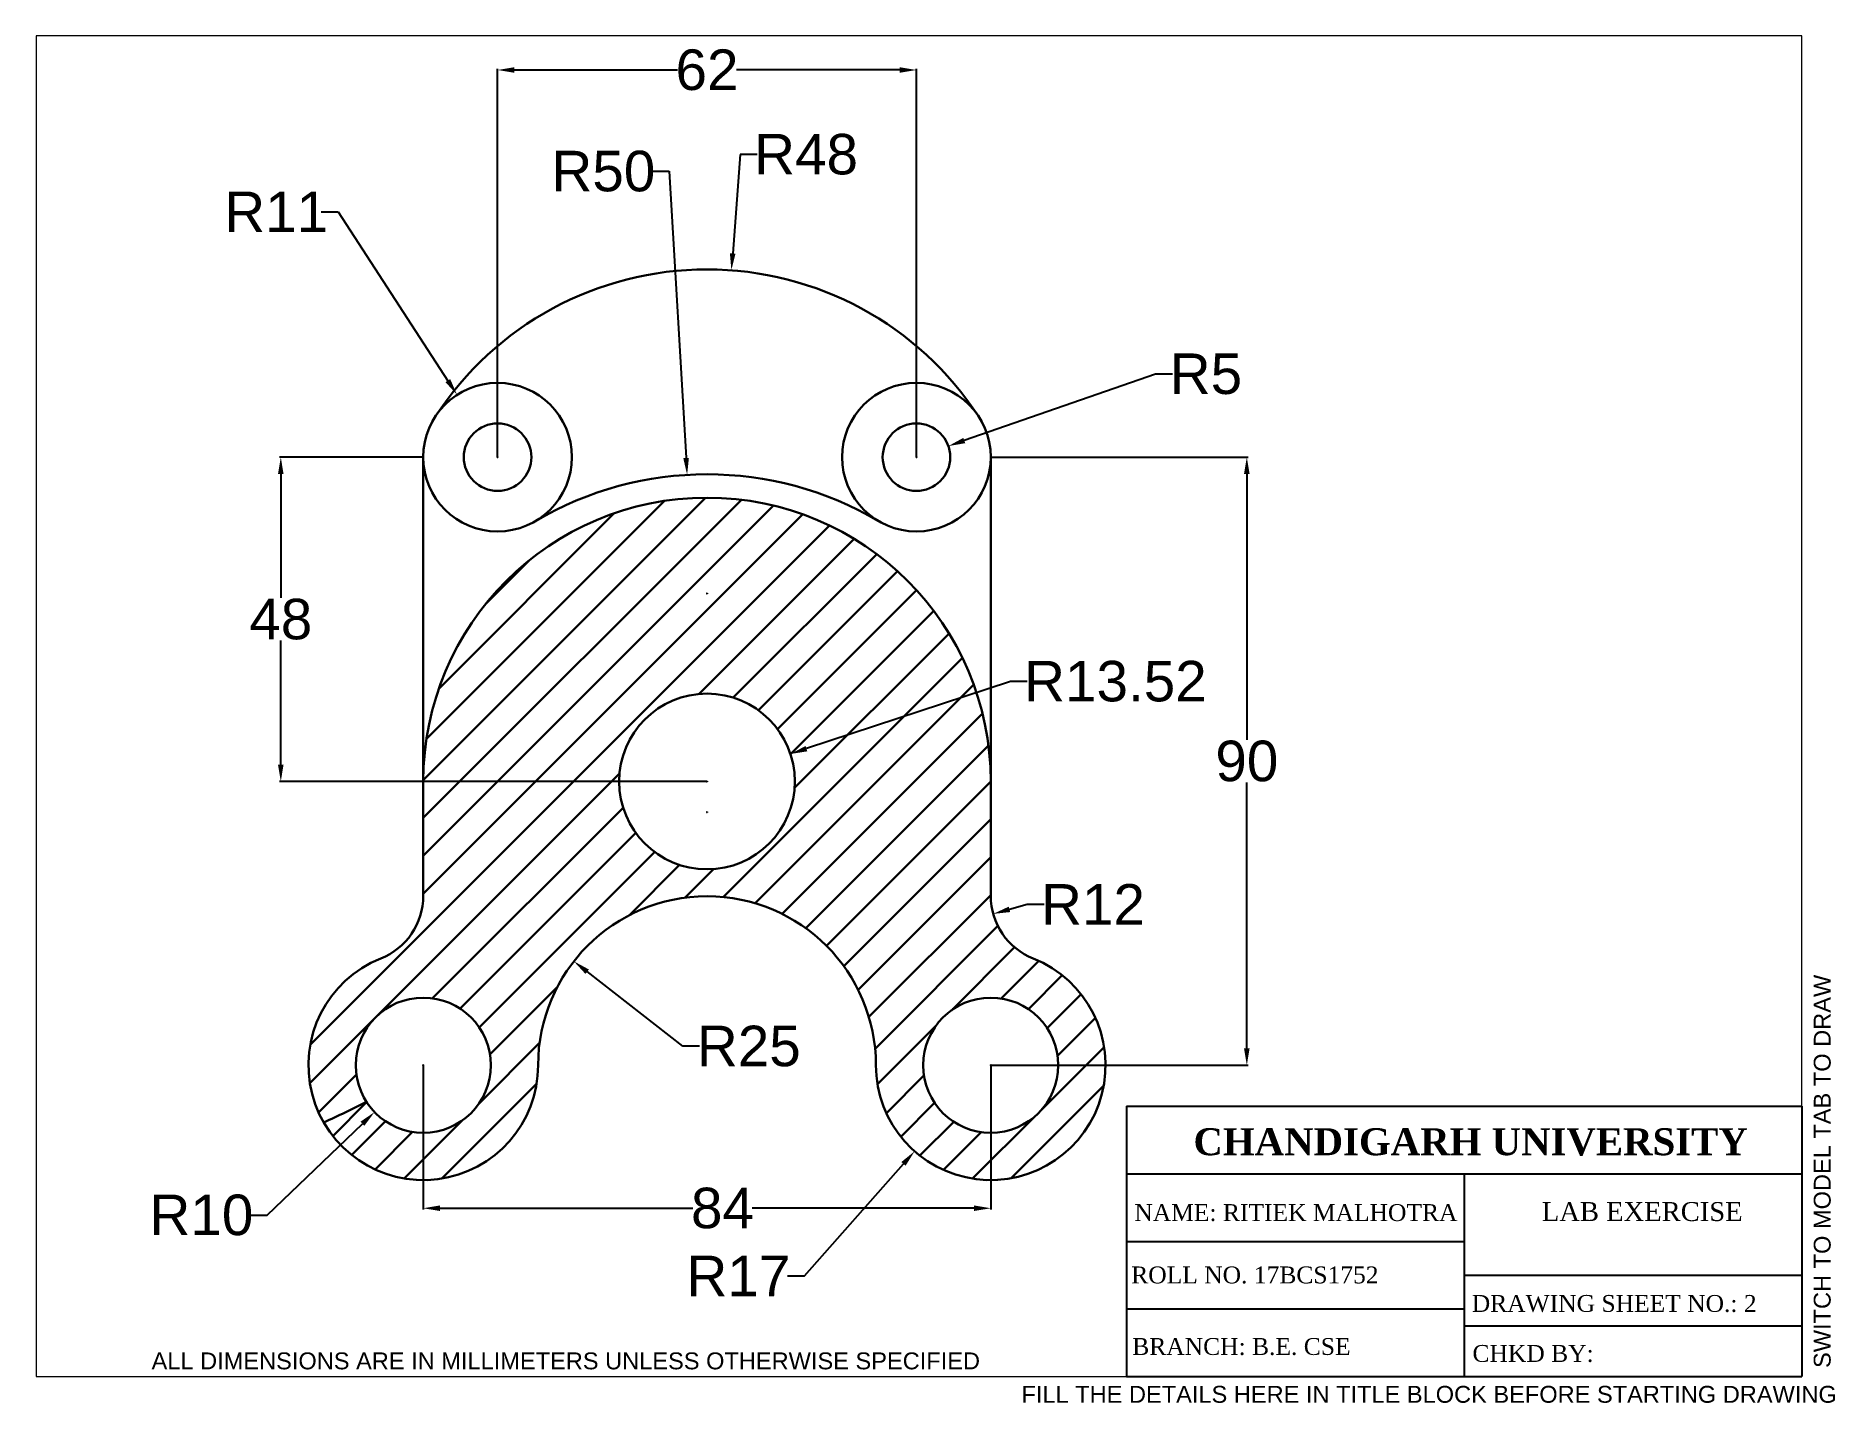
# Paper-space layout 'Layout1' of a CAD drawing. Header units: millimetres. Extents: x 0 to 266, y -4 to 198.
import ezdxf

# ---------------------------------------------------------------- set-up
doc = ezdxf.new("R2010")
doc.units = ezdxf.units.MM
doc.linetypes.add('ACAD_ISO08W100', pattern=[36, 24, -3, 6, -3])
doc.layers.add('Comments', color=10, linetype='Continuous', lineweight=13, plot=False)
doc.layers.add('thick continuous', color=7, linetype='Continuous', lineweight=30)
doc.styles.get("Standard").update_dxf_attribs({"font": 'arial.ttf'})
doc.dimstyles.get("Standard").update_dxf_attribs({"dimtxt": 6, "dimasz": 2.5, "dimexe": 0.18, "dimexo": 0.0625, "dimgap": 0.09, "dimtad": 0, "dimtih": 1, "dimtoh": 1, "dimdec": 1, "dimzin": 0, "dimdsep": 46, "dimtxsty": 'Standard', "dimcen": 0.09, "dimadec": 0, "dimazin": 0, "dimtfac": 1, "dimtdec": 1, "dimtofl": 0, "dimtmove": 0, "dimatfit": 3, "dimfxl": 1, "dimtolj": 1, "dimtzin": 0, "dimarcsym": 0})

# ---------------------------------------------------------------- blocks, each defined once
blk = doc.blocks.new('*D0')
at = {"layer": 'Defpoints', "color": 0, "transparency": 16777216}
for p in [(130.33, 193.38), (68.33, 136.07), (130.33, 136.07)]:
    blk.add_point(p, dxfattribs=at)
at = {"layer": 'thick continuous', "color": 0, "lineweight": -2, "transparency": 16777216}
for p, q in [((68.33, 136.14), (68.33, 193.56)), ((70.83, 193.38), (94.96, 193.38)), ((127.83, 193.38), (103.7, 193.38)), ((130.33, 136.14), (130.33, 193.56))]:
    blk.add_line(p, q, dxfattribs=at)
at = {"layer": 'thick continuous', "color": 0, "transparency": 16777216}
for points in [[(70.83, 193.79), (70.83, 192.96), (68.33, 193.38)], [(127.83, 192.96), (127.83, 193.79), (130.33, 193.38)]]:
    blk.add_solid(points, dxfattribs=at)
at = {"layer": 'thick continuous', "color": 0, "transparency": 16777216, "insert": (99.33, 193.38), "char_height": 6, "attachment_point": 5}
blk.add_mtext('\\A1;62', dxfattribs=at)
blk = doc.blocks.new('*D1')
at = {"layer": 'Defpoints', "color": 0, "transparency": 16777216}
for p in [(130.33, 136.07), (135.05, 137.71)]:
    blk.add_point(p, dxfattribs=at)
at = {"layer": 'thick continuous', "color": 0, "lineweight": -2, "transparency": 16777216}
for p, q in [((165.74, 148.38), (137.41, 138.54)), ((168.24, 148.38), (165.74, 148.38))]:
    blk.add_line(p, q, dxfattribs=at)
at = {"layer": 'thick continuous', "color": 0, "transparency": 16777216}
for p, q in [((130.28, 136.07), (130.37, 136.07)), ((130.33, 136.03), (130.33, 136.12))]:
    blk.add_line(p, q, dxfattribs=at)
blk.add_solid([(137.28, 138.93), (137.55, 138.14), (135.05, 137.71)], dxfattribs=at)
at = {"layer": 'thick continuous', "color": 0, "transparency": 16777216, "insert": (173.19, 148.38), "char_height": 6, "attachment_point": 5}
blk.add_mtext('\\A1;R5', dxfattribs=at)
blk = doc.blocks.new('*D2')
at = {"layer": 'Defpoints', "color": 0, "transparency": 16777216}
for p in [(62.33, 145.3), (68.33, 136.07)]:
    blk.add_point(p, dxfattribs=at)
at = {"layer": 'thick continuous', "color": 0, "lineweight": -2, "transparency": 16777216}
for p, q in [((42.24, 172.38), (44.74, 172.38)), ((44.74, 172.38), (60.97, 147.39))]:
    blk.add_line(p, q, dxfattribs=at)
at = {"layer": 'thick continuous', "color": 0, "transparency": 16777216}
for p, q in [((68.28, 136.07), (68.37, 136.07)), ((68.33, 136.03), (68.33, 136.12))]:
    blk.add_line(p, q, dxfattribs=at)
blk.add_solid([(60.62, 147.17), (61.32, 147.62), (62.33, 145.3)], dxfattribs=at)
at = {"layer": 'thick continuous', "color": 0, "transparency": 16777216, "insert": (35.56, 172.38), "char_height": 6, "attachment_point": 5}
blk.add_mtext('\\A1;R11', dxfattribs=at)
blk = doc.blocks.new('*D3')
at = {"layer": 'Defpoints', "color": 0, "transparency": 16777216}
for p in [(57.33, 46.07), (50.12, 39.14)]:
    blk.add_point(p, dxfattribs=at)
at = {"layer": 'thick continuous', "color": 0, "transparency": 16777216}
for p, q in [((57.28, 46.07), (57.37, 46.07)), ((57.33, 46.03), (57.33, 46.12))]:
    blk.add_line(p, q, dxfattribs=at)
at = {"layer": 'thick continuous', "color": 0, "lineweight": -2, "transparency": 16777216}
for p, q in [((34.24, 23.88), (48.32, 37.41)), ((31.74, 23.88), (34.24, 23.88))]:
    blk.add_line(p, q, dxfattribs=at)
at = {"layer": 'thick continuous', "color": 0, "transparency": 16777216}
blk.add_solid([(48.61, 37.11), (48.03, 37.71), (50.12, 39.14)], dxfattribs=at)
at = {"layer": 'thick continuous', "color": 0, "transparency": 16777216, "insert": (24.49, 23.88), "char_height": 6, "attachment_point": 5}
blk.add_mtext('\\A1;R10', dxfattribs=at)
blk = doc.blocks.new('*D4')
at = {"layer": 'Defpoints', "color": 0, "transparency": 16777216}
for p in [(141.33, 46.07), (130.07, 33.34)]:
    blk.add_point(p, dxfattribs=at)
at = {"layer": 'thick continuous', "color": 0, "transparency": 16777216}
for p, q in [((141.28, 46.07), (141.37, 46.07)), ((141.33, 46.03), (141.33, 46.12))]:
    blk.add_line(p, q, dxfattribs=at)
at = {"layer": 'thick continuous', "color": 0, "lineweight": -2, "transparency": 16777216}
for p, q in [((113.74, 14.88), (128.41, 31.47)), ((111.24, 14.88), (113.74, 14.88))]:
    blk.add_line(p, q, dxfattribs=at)
at = {"layer": 'thick continuous', "color": 0, "transparency": 16777216}
blk.add_solid([(128.72, 31.19), (128.1, 31.74), (130.07, 33.34)], dxfattribs=at)
at = {"layer": 'thick continuous', "color": 0, "transparency": 16777216, "insert": (103.98, 14.88), "char_height": 6, "attachment_point": 5}
blk.add_mtext('\\A1;R17', dxfattribs=at)
blk = doc.blocks.new('*D5')
at = {"layer": 'Defpoints', "color": 0, "transparency": 16777216}
for p in [(79.62, 61.45), (99.33, 46.07)]:
    blk.add_point(p, dxfattribs=at)
at = {"layer": 'thick continuous', "color": 0, "lineweight": -2, "transparency": 16777216}
for p, q in [((95.74, 48.88), (81.59, 59.92)), ((98.24, 48.88), (95.74, 48.88))]:
    blk.add_line(p, q, dxfattribs=at)
at = {"layer": 'thick continuous', "color": 0, "transparency": 16777216}
blk.add_solid([(81.85, 60.24), (81.33, 59.59), (79.62, 61.45)], dxfattribs=at)
at = {"layer": 'thick continuous', "color": 0, "transparency": 16777216, "insert": (105.52, 48.88), "char_height": 6, "attachment_point": 5}
blk.add_mtext('\\A1;R25', dxfattribs=at)
blk = doc.blocks.new('*D6')
at = {"layer": 'Defpoints', "color": 0, "transparency": 16777216}
for p in [(151.33, 71.15), (141.69, 68.47)]:
    blk.add_point(p, dxfattribs=at)
at = {"layer": 'thick continuous', "color": 0, "lineweight": -2, "transparency": 16777216}
for p, q in [((146.74, 69.88), (144.1, 69.14)), ((149.24, 69.88), (146.74, 69.88))]:
    blk.add_line(p, q, dxfattribs=at)
at = {"layer": 'thick continuous', "color": 0, "transparency": 16777216}
blk.add_solid([(143.99, 69.54), (144.21, 68.74), (141.69, 68.47)], dxfattribs=at)
at = {"layer": 'thick continuous', "color": 0, "transparency": 16777216, "insert": (156.47, 69.88), "char_height": 6, "attachment_point": 5}
blk.add_mtext('\\A1;R12', dxfattribs=at)
blk = doc.blocks.new('*D7')
at = {"layer": 'Defpoints', "color": 0, "transparency": 16777216}
for p in [(141.33, 136.07), (141.28, 46.07), (179.24, 46.07)]:
    blk.add_point(p, dxfattribs=at)
at = {"layer": 'thick continuous', "color": 0, "lineweight": -2, "transparency": 16777216}
for p, q in [((141.39, 136.07), (179.42, 136.07)), ((179.24, 133.57), (179.24, 94.23)), ((179.24, 48.57), (179.24, 87.92)), ((141.35, 46.07), (179.42, 46.07))]:
    blk.add_line(p, q, dxfattribs=at)
at = {"layer": 'thick continuous', "color": 0, "transparency": 16777216}
for points in [[(179.65, 133.57), (178.82, 133.57), (179.24, 136.07)], [(178.82, 48.57), (179.65, 48.57), (179.24, 46.07)]]:
    blk.add_solid(points, dxfattribs=at)
at = {"layer": 'thick continuous', "color": 0, "transparency": 16777216, "insert": (179.24, 91.07), "char_height": 6, "attachment_point": 5}
blk.add_mtext('\\A1;90', dxfattribs=at)
blk = doc.blocks.new('*D8')
at = {"layer": 'Defpoints', "color": 0, "transparency": 16777216}
for p in [(57.33, 46.03), (141.33, 46.12), (141.33, 24.9)]:
    blk.add_point(p, dxfattribs=at)
at = {"layer": 'thick continuous', "color": 0, "lineweight": -2, "transparency": 16777216}
for p, q in [((57.33, 45.97), (57.33, 24.72)), ((141.33, 46.06), (141.33, 24.72)), ((59.83, 24.9), (97.24, 24.9)), ((138.83, 24.9), (106, 24.9))]:
    blk.add_line(p, q, dxfattribs=at)
at = {"layer": 'thick continuous', "color": 0, "transparency": 16777216}
for points in [[(59.83, 25.32), (59.83, 24.49), (57.33, 24.9)], [(138.83, 24.49), (138.83, 25.32), (141.33, 24.9)]]:
    blk.add_solid(points, dxfattribs=at)
at = {"layer": 'thick continuous', "color": 0, "transparency": 16777216, "insert": (101.62, 24.9), "char_height": 6, "attachment_point": 5}
blk.add_mtext('\\A1;84', dxfattribs=at)
blk = doc.blocks.new('*D9')
at = {"layer": 'Defpoints', "color": 0, "transparency": 16777216}
for p in [(102.94, 163.74), (99.33, 115.87)]:
    blk.add_point(p, dxfattribs=at)
at = {"layer": 'thick continuous', "color": 0, "lineweight": -2, "transparency": 16777216}
for p, q in [((104.24, 180.88), (103.13, 166.23)), ((106.74, 180.88), (104.24, 180.88))]:
    blk.add_line(p, q, dxfattribs=at)
at = {"layer": 'thick continuous', "color": 0, "transparency": 16777216}
for p, q in [((99.28, 115.87), (99.37, 115.87)), ((99.33, 115.83), (99.33, 115.92))]:
    blk.add_line(p, q, dxfattribs=at)
blk.add_solid([(102.72, 166.26), (103.55, 166.2), (102.94, 163.74)], dxfattribs=at)
at = {"layer": 'thick continuous', "color": 0, "transparency": 16777216, "insert": (114, 180.88), "char_height": 6, "attachment_point": 5}
blk.add_mtext('\\A1;R48', dxfattribs=at)
blk = doc.blocks.new('*D10')
at = {"layer": 'Defpoints', "color": 0, "transparency": 16777216}
for p in [(96.39, 133.45), (99.33, 83.54)]:
    blk.add_point(p, dxfattribs=at)
at = {"layer": 'thick continuous', "color": 0, "lineweight": -2, "transparency": 16777216}
for p, q in [((91.24, 178.38), (93.74, 178.38)), ((93.74, 178.38), (96.24, 135.95))]:
    blk.add_line(p, q, dxfattribs=at)
at = {"layer": 'thick continuous', "color": 0, "transparency": 16777216}
for p, q in [((99.28, 83.54), (99.37, 83.54)), ((99.33, 83.49), (99.33, 83.58))]:
    blk.add_line(p, q, dxfattribs=at)
blk.add_solid([(95.82, 135.92), (96.65, 135.97), (96.39, 133.45)], dxfattribs=at)
at = {"layer": 'thick continuous', "color": 0, "transparency": 16777216, "insert": (83.99, 178.38), "char_height": 6, "attachment_point": 5}
blk.add_mtext('\\A1;R50', dxfattribs=at)
blk = doc.blocks.new('*D11')
at = {"layer": 'Defpoints', "color": 0, "transparency": 16777216}
for p in [(57.33, 136.07), (36.24, 88.07), (99.33, 88.07)]:
    blk.add_point(p, dxfattribs=at)
at = {"layer": 'thick continuous', "color": 0, "lineweight": -2, "transparency": 16777216}
for p, q in [((57.27, 136.07), (36.06, 136.07)), ((36.24, 133.57), (36.24, 115.23)), ((36.24, 90.57), (36.24, 108.92)), ((99.27, 88.07), (36.06, 88.07))]:
    blk.add_line(p, q, dxfattribs=at)
at = {"layer": 'thick continuous', "color": 0, "transparency": 16777216}
for points in [[(36.65, 133.57), (35.82, 133.57), (36.24, 136.07)], [(35.82, 90.57), (36.65, 90.57), (36.24, 88.07)]]:
    blk.add_solid(points, dxfattribs=at)
at = {"layer": 'thick continuous', "color": 0, "transparency": 16777216, "insert": (36.24, 112.07), "char_height": 6, "attachment_point": 5}
blk.add_mtext('\\A1;48', dxfattribs=at)
blk = doc.blocks.new('*D12')
at = {"layer": 'Defpoints', "color": 0, "transparency": 16777216}
for p in [(111.68, 92.14), (99.33, 88.07)]:
    blk.add_point(p, dxfattribs=at)
at = {"layer": 'thick continuous', "color": 0, "lineweight": -2, "transparency": 16777216}
for p, q in [((144.24, 102.88), (114.05, 92.93)), ((146.74, 102.88), (144.24, 102.88))]:
    blk.add_line(p, q, dxfattribs=at)
at = {"layer": 'thick continuous', "color": 0, "transparency": 16777216}
for p, q in [((99.28, 88.07), (99.37, 88.07)), ((99.33, 88.03), (99.33, 88.12))]:
    blk.add_line(p, q, dxfattribs=at)
blk.add_solid([(113.92, 93.32), (114.18, 92.53), (111.68, 92.14)], dxfattribs=at)
at = {"layer": 'thick continuous', "color": 0, "transparency": 16777216, "insert": (159.79, 102.88), "char_height": 6, "attachment_point": 5}
blk.add_mtext('\\A1;R13.52', dxfattribs=at)

psp = doc.layouts.get("Layout1")

# ---------------------------------------------------------------- hatches: boundary and pattern name
at = {"layer": 'thick continuous'}
h = psp.add_hatch(dxfattribs=at)
h.set_pattern_fill('ANSI31', color=256, scale=1.25)
h.set_pattern_definition([(45, (-125.7625, -10.6236), (-2.80633, 2.80633), [])])
h.paths.add_polyline_path([(141.33, 88.07, 1), (57.33, 88.07), (57.33, 71.15, -0.306979), (51.03, 61.86, 1.885915), (74.33, 46.07, -1), (124.33, 46.07, 1.885915), (147.63, 61.86, -0.306979), (141.33, 71.15)])
h.paths.add_polyline_path([(86.33, 88.07, 1), (112.33, 88.07, 1)], flags=16)
h.paths.add_polyline_path([(47.33, 46.07, 1), (67.33, 46.07, 1)], flags=16)
h.paths.add_polyline_path([(131.33, 46.07, 1), (151.33, 46.07, 1)], flags=16)

# ---------------------------------------------------------------- linework, layer by layer
for p, q in [((161.41, 40), (261.41, 40)), ((161.41, 40), (161.41, 0)), ((261.41, 40), (261.41, 0)), ((161.41, 30), (261.41, 30)), ((161.41, 30), (194.27, 30)), ((211.41, 30), (211.41, 0)), ((161.41, 20), (211.41, 20)), ((211.41, 15), (261.41, 15)), ((161.41, 10), (211.41, 10)), ((211.41, 7.5), (261.41, 7.5)), ((161.41, 0), (261.41, 0))]:
    psp.add_line(p, q)
for p, q in [((57.33, 136.07), (57.33, 71.15)), ((141.33, 136.07), (141.33, 71.15))]:
    psp.add_line(p, q, dxfattribs=at)
for centre, radius in [((68.33, 136.07), 11), ((130.33, 136.07), 11), ((68.33, 136.07), 5), ((130.33, 136.07), 5), ((99.33, 88.07), 13), ((57.33, 46.07), 10), ((141.33, 46.07), 10)]:
    psp.add_circle(centre, radius, dxfattribs=at)
for centre, radius, start, end in [((99.33, 115.87), 48, 33.0875, 146.9125), ((99.33, 83.54), 50, 59.4562, 120.5438), ((99.33, 88.07), 42, 0, 180), ((47.33, 71.15), 10, 291.7385, 0), ((99.33, 46.07), 25, 0, 180), ((151.33, 71.15), 10, 180, 248.2615), ((57.33, 46.07), 17, 111.7385, 0), ((141.33, 46.07), 17, 180, 68.2615), ((-0.05, 133.56), 105, 293.9595, 297.7956)]:
    psp.add_arc(centre, radius, start, end, dxfattribs=at)

# ---------------------------------------------------------------- texts
at = {"attachment_point": 1}
for s, width, insert, char_height in [('\\pi0.35393;{\\fTimes New Roman|b1|i0|c0|p18;CHANDIGARH UNIVERSITY}', 80.8177, (170.98, 36.75), 4), ('\\pi8.8102;{\\fTimes New Roman|b0|i0|c0|p18;LAB EXERCISE}', 46.4985, (214.1, 25.81), 2.8)]:
    psp.add_mtext_dynamic_manual_height_columns(s, width=width, gutter_width=40, heights=[0], dxfattribs=dict(at, insert=insert, char_height=char_height))
at = {"linetype": 'ACAD_ISO08W100', "lineweight": 100, "char_height": 2.5, "attachment_point": 1}
for s, width, insert in [('{\\fTimes New Roman|b0|i0|c0|p18;NAME: RITIEK MALHOTRA}', 49.6314, (162.59, 25.51)), ('{\\fTimes New Roman|b0|i0|c0|p18;ROLL NO. 17BCS1752}', 45.3199, (162.13, 16.28)), ('{\\fTimes New Roman|b0|i0|c0|p18;DRAWING SHEET NO.: 2}', 45.3199, (212.54, 12.06)), ('{\\fTimes New Roman|b0|i0|c0|p18;BRANCH: B.E. CSE}', 45.3199, (162.28, 5.69)), ('{\\fTimes New Roman|b0|i0|c0|p18;CHKD BY: }', 47.9779, (212.64, 4.66))]:
    psp.add_mtext_dynamic_manual_height_columns(s, width=width, gutter_width=25, heights=[0], dxfattribs=dict(at, insert=insert))
at = {"layer": 'Comments'}
psp.add_text('SWITCH TO MODEL TAB TO DRAW', height=2.5, rotation=90, dxfattribs=at).set_placement((265.66, 1.26))
psp.add_text('FILL THE DETAILS HERE IN TITLE BLOCK BEFORE STARTING DRAWING', height=2.5, dxfattribs=at).set_placement((145.88, -3.89))
at = {"layer": 'thick continuous'}
psp.add_text('ALL DIMENSIONS ARE IN MILLIMETERS UNLESS OTHERWISE SPECIFIED', height=2.5, dxfattribs=at).set_placement((17.11, 1.06))

# ---------------------------------------------------------------- dimensions: what is measured, and where the dimension line sits
dim = psp.add_linear_dim(base=(130.33, 193.38), p1=(68.33, 136.07), p2=(130.33, 136.07), dimstyle='Standard', override={"dimdec": 0, "dimlfac": 1, "dimrnd": 0}, dxfattribs=at)
dim.commit()
dim.dimension.update_dxf_attribs({"geometry": '*D0', "text_midpoint": (99.33, 193.38)})
for center, mpoint, picture, middle in [((99.33, 115.87), (102.94, 163.74), '*D9', (114, 180.88)), ((99.33, 83.54), (96.39, 133.45), '*D10', (83.99, 178.38)), ((68.33, 136.07), (62.33, 145.3), '*D2', (35.56, 172.38)), ((130.33, 136.07), (135.05, 137.71), '*D1', (173.19, 148.38)), ((99.33, 46.07), (79.62, 61.45), '*D5', (105.52, 48.88)), ((57.33, 46.07), (50.12, 39.14), '*D3', (24.49, 23.88)), ((141.33, 46.07), (130.07, 33.34), '*D4', (103.98, 14.88))]:
    dim = psp.add_radius_dim(center=center, mpoint=mpoint, dimstyle='Standard', override={"dimdec": 0, "dimrnd": 0}, dxfattribs=at)
    dim.commit()
    dim.dimension.update_dxf_attribs({"geometry": picture, "text_midpoint": middle, "dimtype": 164})
for base, p1, p2, picture, middle in [((36.24, 88.07), (57.33, 136.07), (99.33, 88.07), '*D11', (36.24, 112.07)), ((179.24, 46.07), (141.33, 136.07), (141.28, 46.07), '*D7', (179.24, 91.07))]:
    dim = psp.add_linear_dim(base=base, p1=p1, p2=p2, angle=90, dimstyle='Standard', override={"dimdec": 0, "dimlfac": 1, "dimrnd": 0}, dxfattribs=at)
    dim.commit()
    dim.dimension.update_dxf_attribs({"geometry": picture, "text_midpoint": middle})
for center, mpoint, text, picture, middle in [((99.33, 88.07), (111.68, 92.14), 'R13.52', '*D12', (159.79, 102.88)), ((151.33, 71.15), (141.69, 68.47), 'R12', '*D6', (156.47, 69.88))]:
    dim = psp.add_radius_dim(center=center, mpoint=mpoint, text=text, dimstyle='Standard', dxfattribs=at)
    dim.commit()
    dim.dimension.update_dxf_attribs({"geometry": picture, "text_midpoint": middle, "dimtype": 164})
dim = psp.add_linear_dim(base=(141.33, 24.9), p1=(57.33, 46.03), p2=(141.33, 46.12), dimstyle='Standard', override={"dimdec": 0, "dimlfac": 1, "dimrnd": 0}, dxfattribs=at)
dim.commit()
dim.dimension.update_dxf_attribs({"geometry": '*D8', "text_midpoint": (101.62, 24.9), "dimtype": 160})

# ---------------------------------------------------------------- viewports
psp.add_viewport(center=(130.71, 99.21), size=(261.41, 198.4125), view_center_point=(235.457, 29.447), view_height=49.31427, dxfattribs=at)

doc.saveas('drawing.dxf')
